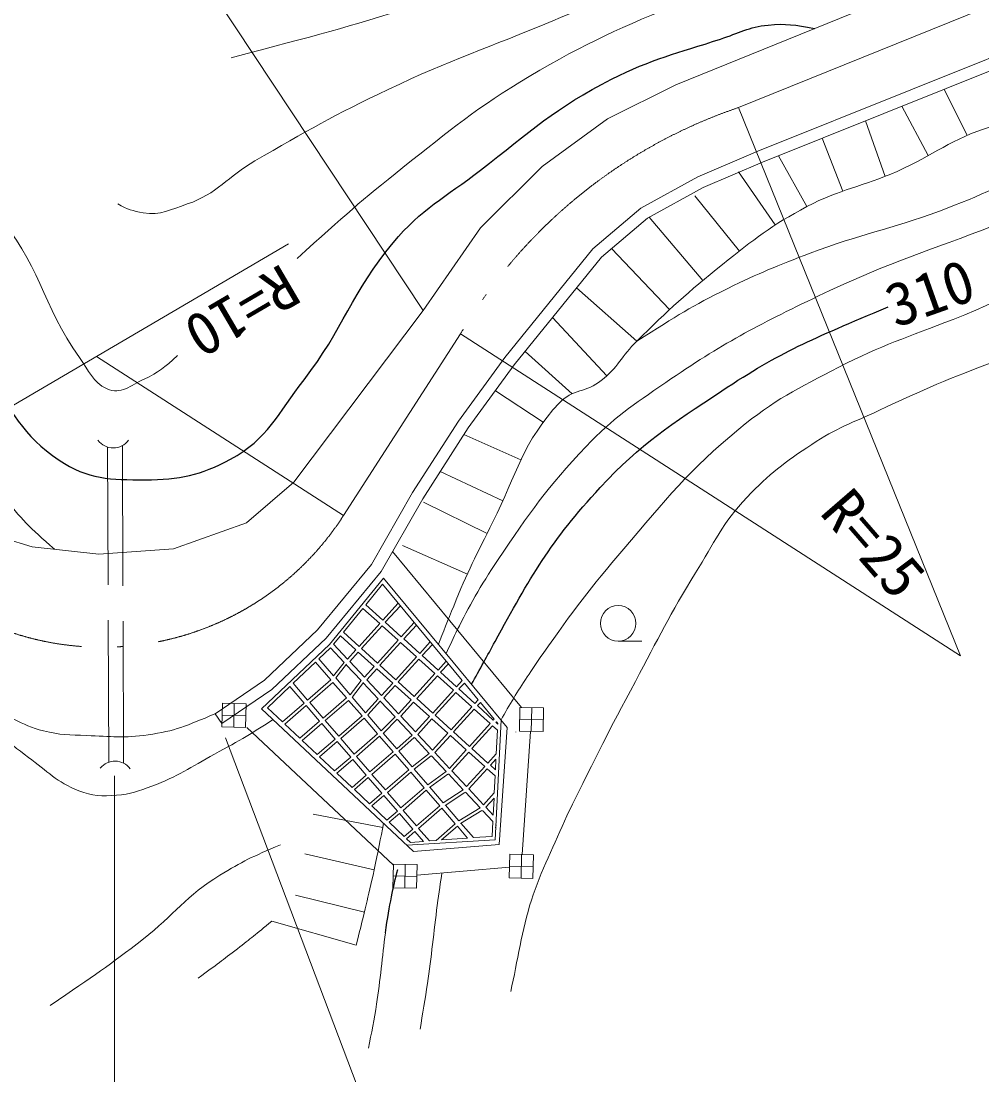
# Model space of a CAD drawing. Units: millimetres, scale not verified. Extents: x 40000 to 680000, y 20000 to 380000.
# Drawn here: x 238788 to 279401, y 249760 to 294324 of the extents above; entities that cross this region are included whole.
import ezdxf
from ezdxf.enums import TextEntityAlignment as Align

# ---------------------------------------------------------------- set-up
doc = ezdxf.new("R2010")
doc.units = ezdxf.units.MM
doc.header["$LTSCALE"] = 1000
doc.linetypes.add('DASHED', pattern=[7.5, 6, -1.5])
doc.linetypes.add('LONG_DASHED_DOTTED', pattern=[15.25, 12, -1.5, 0.25, -1.5])
for name, color, linetype, lineweight in [('M-BGD', 7, 'Continuous', 13), ('M-BMK', 2, 'LONG_DASHED_DOTTED', 13), ('M-BMK-ROW', 30, 'Continuous', 13), ('M-STR-HTXT', 7, 'Continuous', 13)]:
    doc.layers.add(name, color=color, linetype=linetype, lineweight=lineweight)
doc.styles.add('ＭＳ ゴシック', font='')
doc.styles.get('ＭＳ ゴシック').set_extended_font_data('MS Gothic')

msp = doc.modelspace()

# ---------------------------------------------------------------- linework, layer by layer
at = {"layer": 'M-BGD'}
for p, q in [((278771, 289488), (277805, 291438)), ((277135, 288637), (276018, 290721)), ((275305, 287757), (274476, 290102)), ((273519, 287134), (272655, 289371)), ((272004, 286479), (270807, 288629)), ((270667, 285703), (269113, 287949)), ((269151, 284601), (267271, 286939)), ((267606, 283353), (265334, 286029)), ((266195, 282121), (263745, 284705)), ((264809, 280783), (262268, 283045)), ((263548, 279323), (261252, 281787)), ((262075, 278558), (260094, 280354)), ((260861, 277367), (258835, 278695)), ((259916, 275768), (257503, 276841)), ((259146, 274035), (256500, 275273)), ((258482, 272652), (255795, 273987)), ((257653, 270941), (254906, 272145)), ((251821, 267964), (254112, 270771)), ((254112, 270771), (257058, 267210)), ((253364, 269644), (254070, 270508)), ((254070, 270508), (257435, 266441)), ((254081, 268995), (253364, 269644)), ((254729, 269711), (254081, 268995)), ((252415, 268480), (253238, 269488)), ((253946, 268847), (253238, 269488)), ((254820, 269602), (254184, 268901)), ((253946, 268847), (253073, 267883)), ((254050, 268753), (253177, 267789)), ((254724, 268142), (254050, 268753)), ((254859, 268290), (254184, 268901)), ((255406, 268894), (254859, 268290)), ((255496, 268785), (254962, 268196)), ((251999, 267970), (252288, 268325)), ((252939, 267735), (252288, 268325)), ((253073, 267883), (252415, 268480)), ((248953, 265243), (251821, 267964)), ((251999, 267970), (252584, 267344)), ((254724, 268142), (253852, 267178)), ((254828, 268048), (253955, 267084)), ((255503, 267437), (254828, 268048)), ((255637, 267585), (254962, 268196)), ((256082, 268076), (255637, 267585)), ((256172, 267967), (255741, 267491)), ((264027, 268106), (265027, 268106)), ((251375, 267356), (251865, 267821)), ((251865, 267821), (252439, 267206)), ((252939, 267735), (252584, 267343)), ((253043, 267641), (252680, 267241)), ((253717, 267030), (253043, 267641)), ((253852, 267178), (253177, 267789)), ((255503, 267437), (254630, 266473)), ((256415, 266880), (255741, 267491)), ((250286, 266322), (251230, 267218)), ((251230, 267218), (251884, 266461)), ((251375, 267356), (251994, 266641)), ((252439, 267206), (251994, 266641)), ((252545, 267123), (252095, 266552)), ((252535, 267104), (253158, 266437)), ((252680, 267241), (253303, 266574)), ((253717, 267030), (253304, 266573)), ((254630, 266473), (253955, 267084)), ((255606, 267343), (254734, 266379)), ((256281, 266732), (255606, 267343)), ((256758, 267259), (256415, 266880)), ((256848, 267150), (256519, 266786)), ((257058, 267210), (259336, 264457)), ((252693, 265831), (252095, 266552)), ((253821, 266936), (253400, 266471)), ((254495, 266325), (253821, 266936)), ((256281, 266732), (255408, 265768)), ((256384, 266638), (255512, 265674)), ((257059, 266027), (256384, 266638)), ((257193, 266175), (256519, 266786)), ((249197, 265289), (250141, 266185)), ((250141, 266185), (250750, 265480)), ((250286, 266322), (250901, 265611)), ((250901, 265611), (251884, 266461)), ((250989, 265509), (251972, 266360)), ((251972, 266360), (252542, 265701)), ((252693, 265831), (253158, 266437)), ((252799, 265750), (253264, 266355)), ((253254, 266334), (253877, 265667)), ((253400, 266471), (254023, 265803)), ((254495, 266325), (254023, 265803)), ((254599, 266231), (254119, 265701)), ((255274, 265620), (254599, 266231)), ((255408, 265768), (254734, 266379)), ((257435, 266441), (257193, 266175)), ((257525, 266332), (257297, 266081)), ((257971, 265470), (257297, 266081)), ((257525, 266332), (258111, 265624)), ((252542, 265701), (251558, 264850)), ((252781, 265730), (253350, 265071)), ((253877, 265667), (253350, 265071)), ((254119, 265701), (254742, 265033)), ((255274, 265620), (254742, 265033)), ((256186, 265063), (255512, 265674)), ((257059, 266027), (256186, 265063)), ((257163, 265933), (256290, 264969)), ((257837, 265322), (257163, 265933)), ((258111, 265624), (257971, 265470)), ((255375, 259201), (248953, 265243)), ((249834, 264689), (249197, 265289)), ((250750, 265480), (249834, 264689)), ((250837, 265379), (249932, 264597)), ((250837, 265379), (251407, 264720)), ((250989, 265509), (251558, 264850)), ((252629, 265599), (251646, 264749)), ((252629, 265599), (253199, 264940)), ((253978, 265578), (253451, 264982)), ((253973, 265564), (254596, 264898)), ((255377, 265526), (254838, 264931)), ((256052, 264915), (255377, 265526)), ((257837, 265322), (256964, 264358)), ((257941, 265228), (257068, 264264)), ((258615, 264617), (257941, 265228)), ((258201, 265515), (258075, 265376)), ((258749, 264765), (258075, 265376)), ((258201, 265515), (258787, 264806)), ((246993, 265032), (247275, 264619)), ((251407, 264720), (250570, 263996)), ((251646, 264749), (252215, 264090)), ((253199, 264940), (252215, 264090)), ((253287, 264839), (252303, 263989)), ((253287, 264839), (253856, 264180)), ((253438, 264970), (254007, 264311)), ((254007, 264311), (254596, 264898)), ((254102, 264216), (254691, 264803)), ((254692, 264795), (255315, 264128)), ((254838, 264931), (255462, 264264)), ((256052, 264915), (255462, 264264)), ((256156, 264821), (255557, 264161)), ((256830, 264210), (256156, 264821)), ((256964, 264358), (256290, 264969)), ((258787, 264806), (258749, 264765)), ((258825, 259700), (259079, 264768)), ((250570, 263996), (249932, 264597)), ((251494, 264618), (250668, 263904)), ((251494, 264618), (252064, 263959)), ((258615, 264617), (257742, 263653)), ((258719, 264523), (257846, 263559)), ((258923, 264338), (258719, 264523)), ((258877, 264697), (258853, 264671)), ((258936, 264596), (258853, 264671)), ((258873, 263337), (258923, 264338)), ((258877, 264697), (258937, 264625)), ((258936, 264596), (258937, 264625)), ((259336, 264457), (258993, 259507)), ((251306, 263304), (250668, 263904)), ((252064, 263959), (251306, 263304)), ((252152, 263858), (251404, 263212)), ((252152, 263858), (252721, 263199)), ((252303, 263989), (252873, 263330)), ((253856, 264180), (252873, 263330)), ((253944, 264079), (252960, 263228)), ((253944, 264079), (254513, 263420)), ((254095, 264209), (254665, 263550)), ((254665, 263550), (255315, 264128)), ((254754, 263450), (255404, 264028)), ((255411, 264025), (256034, 263358)), ((255557, 264161), (256181, 263494)), ((256830, 264210), (256181, 263494)), ((256934, 264116), (256277, 263391)), ((257608, 263505), (256934, 264116)), ((257742, 263653), (257068, 264264)), ((259707, 264266), (259705, 264255)), ((254513, 263420), (253530, 262570)), ((254752, 263449), (255322, 262790)), ((256277, 263391), (256900, 262724)), ((257608, 263505), (256900, 262724)), ((257712, 263411), (256996, 262621)), ((258386, 262800), (257712, 263411)), ((258520, 262948), (257846, 263559)), ((252042, 262612), (251404, 263212)), ((252721, 263199), (252042, 262612)), ((252809, 263098), (252140, 262519)), ((252809, 263098), (253378, 262439)), ((252960, 263228), (253530, 262570)), ((254601, 263318), (253617, 262468)), ((254601, 263318), (255171, 262659)), ((255322, 262790), (256034, 263358)), ((255405, 262685), (256117, 263254)), ((256130, 263256), (256753, 262589)), ((258520, 262948), (258873, 263337)), ((258624, 262854), (258862, 263117)), ((258839, 262660), (258862, 263117)), ((252778, 261919), (252140, 262519)), ((255171, 262659), (254187, 261809)), ((255258, 262558), (254275, 261708)), ((255258, 262558), (255828, 261899)), ((255409, 262689), (255979, 262030)), ((255979, 262030), (256753, 262589)), ((256996, 262621), (257619, 261954)), ((258386, 262800), (257619, 261954)), ((258490, 262706), (257715, 261851)), ((258826, 262402), (258490, 262706)), ((258839, 262660), (258624, 262854)), ((253378, 262439), (252778, 261919)), ((253466, 262337), (252876, 261827)), ((253466, 262337), (254036, 261678)), ((253617, 262468), (254187, 261809)), ((256058, 261921), (256831, 262480)), ((256849, 262486), (257472, 261819)), ((258790, 261682), (258826, 262402)), ((253514, 261227), (252876, 261827)), ((254036, 261678), (253514, 261227)), ((254275, 261708), (254844, 261049)), ((255828, 261899), (254844, 261049)), ((255915, 261798), (254932, 260947)), ((255915, 261798), (256485, 261139)), ((256067, 261928), (256636, 261269)), ((256636, 261269), (257472, 261819)), ((256710, 261158), (257545, 261707)), ((257567, 261717), (258190, 261050)), ((257715, 261851), (258339, 261184)), ((258790, 261682), (258339, 261184)), ((254123, 261577), (253612, 261135)), ((254123, 261577), (254693, 260918)), ((256724, 261168), (257293, 260509)), ((258779, 261461), (258435, 261081)), ((258743, 260751), (258779, 261461)), ((254077, 260224), (251131, 260789)), ((254249, 260535), (253612, 261135)), ((254693, 260918), (254249, 260535)), ((254781, 260817), (254348, 260442)), ((254781, 260817), (255350, 260158)), ((254932, 260947), (255501, 260289)), ((256485, 261139), (255501, 260289)), ((256573, 261037), (255589, 260187)), ((256573, 261037), (257142, 260378)), ((257293, 260509), (258190, 261050)), ((257363, 260394), (258260, 260935)), ((258286, 260947), (258729, 260473)), ((258435, 261081), (258743, 260751)), ((254985, 259842), (254348, 260442)), ((257142, 260378), (256331, 259677)), ((257230, 260277), (256555, 259694)), ((257230, 260277), (257661, 259778)), ((257381, 260408), (257912, 259793)), ((258698, 259841), (258729, 260473)), ((258863, 260329), (258838, 260213)), ((255350, 260158), (254985, 259842)), ((255438, 260056), (255083, 259750)), ((255438, 260056), (255801, 259637)), ((255589, 260187), (256049, 259655)), ((257912, 259793), (258698, 259841)), ((255249, 259595), (255083, 259750)), ((255087, 259472), (258825, 259700)), ((255801, 259637), (255249, 259595)), ((258993, 259507), (255375, 259201)), ((256331, 259677), (256049, 259655)), ((257661, 259778), (256555, 259694)), ((253714, 258434), (250789, 259102)), ((253299, 256644), (250387, 257362)), ((252955, 255243), (249383, 256258))]:
    msp.add_line(p, q, dxfattribs=at)
at = {"layer": 'M-BGD', "linetype": 'DASHED'}
for p, q in [((242494, 262989), (242444, 276310)), ((243120, 262943), (243069, 276375))]:
    msp.add_line(p, q, dxfattribs=at)
at = {"layer": 'M-BGD'}
for points in [[(236850, 272831), (239261, 272095), (242077, 271782), (245224, 272003), (248316, 273107), (250322, 274819), (255789, 282088), (258213, 285581), (260808, 288176), (263569, 290191), (266468, 291627), (281339, 297673), (283566, 298354), (285867, 298593), (288094, 298409), (290431, 297636), (293284, 295961), (302459, 290200), (304391, 289446), (306416, 289078)], [(246993, 265032), (249079, 266455), (251312, 268578), (253594, 271339), (255337, 274382), (257271, 277406), (259240, 280093), (262958, 284694), (264982, 286406), (267393, 287731), (269933, 288817), (282863, 294007), (285163, 294541), (287298, 294412), (289176, 293805), (290722, 293013), (297670, 288265), (300154, 286167), (303191, 282633), (304921, 280875), (306228, 279642)], [(247275, 264619), (249394, 266065), (251678, 268236), (254007, 271053), (255765, 274122), (257683, 277123), (259636, 279788), (263317, 284343), (265267, 285992), (267613, 287281), (270125, 288355), (283013, 293529), (285206, 294038), (287205, 293917), (288984, 293342), (290466, 292583), (297366, 287867), (299801, 285811), (302823, 282294), (304571, 280518), (305945, 279222)]]:
    msp.add_lwpolyline(points, dxfattribs=at)
msp.add_circle((264027, 268856), 750, dxfattribs=at)
for centre, radius, start, end in [((242680, 277078), 804, 216.821, 323.9042), ((242754, 262238), 794, 36.0167, 141.0076)]:
    msp.add_arc(centre, radius, start, end, dxfattribs=at)
for points, knots in [([(247668, 292771), (251414, 293759), (252442, 294019), (255453, 294980), (258052, 295809), (259509, 296282), (262051, 297271), (264546, 298241), (265914, 298859), (268346, 299977), (271370, 301366), (273057, 302162), (276021, 303676), (277838, 304604), (278786, 305261), (280631, 306133), (282959, 307234), (284277, 307880), (286760, 308562), (289174, 309226), (290166, 309329), (293082, 309612)], [0, 0, 0, 0, 1, 1, 1, 2, 2, 2, 3, 3, 3, 4, 4, 4, 5, 5, 5, 6, 6, 6, 7, 7, 7, 7]), ([(206747, 304896), (204498, 304375), (203696, 304267), (201912, 303420), (200839, 302911), (200135, 302735), (199262, 301929), (198736, 301444), (198401, 301015), (198423, 300299), (198441, 299713), (198590, 299303), (199044, 298933), (200814, 297489), (202506, 298083), (204717, 297510), (207211, 296863), (208668, 296692), (211095, 295827), (213817, 294857), (215261, 294098), (217866, 292845), (220780, 291444), (222398, 290618), (225195, 288994), (227443, 287689), (228788, 287064), (230827, 285453), (232129, 284425), (232903, 283845), (233892, 282513), (234922, 281124), (234979, 280042), (235755, 278496), (236603, 276809), (236855, 275707), (238033, 274231), (238791, 273280), (239140, 272908), (240195, 271991)], [0, 0, 0, 0, 1, 1, 1, 2, 2, 2, 3, 3, 3, 4, 4, 4, 5, 5, 5, 6, 6, 6, 7, 7, 7, 8, 8, 8, 9, 9, 9, 10, 10, 10, 11, 11, 11, 12, 12, 12, 13, 13, 13, 13]), ([(250455, 284279), (252526, 286165), (253123, 286695), (254927, 288130), (256941, 289731), (258059, 290665), (260269, 291981), (262704, 293431), (264177, 294067), (266799, 295142), (269206, 296130), (270693, 296297), (273148, 297158), (276709, 298407), (278673, 299194), (282204, 300526), (283705, 301092), (284520, 301479), (286041, 301989), (287571, 302502), (288436, 302871), (290044, 303011), (291260, 303116), (291988, 303171), (293164, 302845), (294070, 302594), (294577, 302349), (295317, 301768), (296120, 301138), (296304, 300518), (296937, 299716), (296937, 299716), (296937, 299716), (296937, 299716)], [0, 0, 0, 0, 1, 1, 1, 2, 2, 2, 3, 3, 3, 4, 4, 4, 5, 5, 5, 6, 6, 6, 7, 7, 7, 8, 8, 8, 9, 9, 9, 10, 10, 10, 11, 11, 11, 11]), ([(225153, 300388), (223070, 300205), (222530, 300163), (220853, 299981), (219717, 299857), (219070, 299854), (217947, 299642), (217364, 299532), (216818, 299687), (216498, 299187), (216306, 298887), (216338, 298569), (216539, 298276), (217137, 297407), (218086, 297715), (219065, 297323), (221127, 296500), (222329, 296141), (224325, 295170), (227861, 293449), (229850, 292451), (233104, 290242), (235085, 288897), (236064, 287933), (237700, 286184), (239582, 284172), (239648, 282329), (241262, 280096), (241665, 279539), (241797, 279059), (242421, 278771), (242998, 278505), (243416, 278922), (243995, 279185), (244608, 279464), (244837, 279676), (245403, 280179)], [0, 0, 0, 0, 1, 1, 1, 2, 2, 2, 3, 3, 3, 4, 4, 4, 5, 5, 5, 6, 6, 6, 7, 7, 7, 8, 8, 8, 9, 9, 9, 10, 10, 10, 11, 11, 11, 12, 12, 12, 12]), ([(242875, 286590), (243295, 286363), (243512, 286290), (243951, 286218), (244684, 286097), (245112, 286353), (245815, 286590), (247069, 287015), (247525, 287752), (248672, 288413), (250836, 289658), (252047, 290369), (254304, 291436), (256965, 292694), (258544, 293200), (261261, 294334), (263041, 295077), (264050, 295465), (265816, 296239), (269096, 297676), (270147, 298261), (274057, 300256)], [0, 0, 0, 0, 1, 1, 1, 2, 2, 2, 3, 3, 3, 4, 4, 4, 5, 5, 5, 6, 6, 6, 7, 7, 7, 7]), ([(304028, 279632), (302255, 280722), (301768, 280996), (300373, 281950), (299864, 282297), (299604, 282529), (299080, 282852), (298501, 283208), (298131, 283330), (297557, 283694), (296640, 284274), (296139, 284624), (295293, 285304), (294434, 285995), (294080, 286548), (293151, 287141), (291369, 288280), (290282, 288791), (288330, 289604), (287452, 289970), (286945, 290145), (286028, 290399), (285266, 290610), (284828, 290861), (284041, 290785), (283039, 290689), (282564, 290239), (281584, 290012), (280887, 289851), (280446, 290051), (279761, 289847), (278125, 289360), (277375, 288660), (275814, 287970), (274352, 287323), (273417, 287224), (272004, 286479), (270512, 285692), (269758, 285092), (268442, 284035), (266957, 282843), (266158, 282128), (264809, 280783), (264190, 280167), (263997, 279664), (263312, 279121), (262699, 278636), (262080, 278753), (261545, 278183), (260003, 276540), (259731, 275167), (258729, 273149), (258047, 271775), (257648, 271010), (257073, 269588), (256829, 268986), (256620, 268464), (256427, 267973)], [0, 0, 0, 0, 1, 1, 1, 2, 2, 2, 3, 3, 3, 4, 4, 4, 5, 5, 5, 6, 6, 6, 7, 7, 7, 8, 8, 8, 9, 9, 9, 10, 10, 10, 11, 11, 11, 12, 12, 12, 13, 13, 13, 14, 14, 14, 15, 15, 15, 16, 16, 16, 17, 17, 17, 18, 18, 18, 19, 19, 19, 19]), ([(264809, 280783), (266576, 281903), (267099, 282252), (268660, 283020), (269987, 283672), (270758, 283984), (272139, 284510), (274237, 285311), (275499, 285511), (277605, 286291), (279413, 286961), (280371, 287475), (282160, 288196), (283238, 288631), (283808, 288986), (284935, 289273), (286226, 289602), (286797, 289587), (288330, 289604)], [0, 0, 0, 0, 1, 1, 1, 2, 2, 2, 3, 3, 3, 4, 4, 4, 5, 5, 5, 6, 6, 6, 6]), ([(257227, 268575), (257704, 269544), (258193, 270416), (258950, 271549), (260266, 273516), (261041, 274615), (262668, 276334), (263828, 277560), (264647, 278081), (266036, 279040), (268423, 280687), (269882, 281445), (272496, 282702), (275136, 283971), (276715, 284461), (279453, 285500), (281152, 286144), (282051, 286712), (283834, 287064), (285547, 287402), (286552, 287672), (288287, 287469), (289815, 287290), (290685, 286879), (291932, 285978), (294087, 284421), (295055, 283104), (296294, 280751), (297592, 278286), (297734, 276894), (298097, 273849)], [0, 0, 0, 0, 1, 1, 1, 2, 2, 2, 3, 3, 3, 4, 4, 4, 5, 5, 5, 6, 6, 6, 7, 7, 7, 8, 8, 8, 9, 9, 9, 10, 10, 10, 10]), ([(259610, 265694), (259966, 266278), (260358, 266870), (260856, 267583), (262106, 269373), (262850, 270350), (264267, 272012), (266045, 274097), (267015, 275324), (269126, 277070), (270620, 278306), (271623, 278796), (273347, 279684), (275169, 280622), (276278, 280964), (278187, 281711), (280872, 282763), (282277, 283804), (285130, 284224), (287372, 284554), (288903, 284456), (290859, 283313), (293624, 281696), (293707, 278801), (294089, 275776)], [0, 0, 0, 0, 1, 1, 1, 2, 2, 2, 3, 3, 3, 4, 4, 4, 5, 5, 5, 6, 6, 6, 7, 7, 7, 8, 8, 8, 8]), ([(261855, 260716), (263222, 263474), (263577, 264205), (264754, 266403), (265720, 268207), (266213, 269248), (267294, 270986), (268093, 272271), (268433, 273091), (269475, 274188), (270424, 275189), (271061, 275659), (272208, 276425), (273242, 277116), (273924, 277334), (275051, 277860), (276952, 278747), (278029, 279230), (280002, 279940), (281575, 280506), (282445, 280966), (284107, 281155), (285322, 281293), (286104, 281492), (287235, 281026), (288397, 280547), (288844, 279880), (289573, 278817)], [0, 0, 0, 0, 1, 1, 1, 2, 2, 2, 3, 3, 3, 4, 4, 4, 5, 5, 5, 6, 6, 6, 7, 7, 7, 8, 8, 8, 9, 9, 9, 9]), ([(235220, 266756), (236210, 266101), (236502, 265910), (237365, 265439), (238266, 264947), (238745, 264567), (239739, 264307), (240431, 264126), (240846, 264145), (241561, 264114), (242574, 264069), (243152, 263999), (244156, 264142), (245306, 264304), (245767, 264518), (246993, 265032)], [0, 0, 0, 0, 1, 1, 1, 2, 2, 2, 3, 3, 3, 4, 4, 4, 5, 5, 5, 5]), ([(234900, 266372), (235771, 265794), (236008, 265627), (236698, 265120), (237668, 264407), (238128, 263899), (239100, 263187), (239903, 262598), (240297, 262140), (241225, 261779), (241813, 261551), (242198, 261539), (242827, 261586), (243426, 261631), (243752, 261766), (244317, 261972), (245409, 262371), (245946, 262770), (246968, 263325), (248035, 263905), (248628, 264263), (249441, 264784)], [0, 0, 0, 0, 1, 1, 1, 2, 2, 2, 3, 3, 3, 4, 4, 4, 5, 5, 5, 6, 6, 6, 7, 7, 7, 7]), ([(261855, 260716), (261356, 259526), (260750, 258376), (260357, 257147), (259955, 255890), (259776, 254573), (259485, 253285)], [0, 0, 0, 0, 1, 1, 1, 2, 2, 2, 2]), ([(254112, 260390), (253978, 259751), (253887, 259211), (253714, 258434), (253436, 257184), (253335, 256783), (252955, 255243)], [0, 0, 0, 0, 1, 1, 1, 2, 2, 2, 2]), ([(240024, 252696), (241930, 253994), (242468, 254350), (243958, 255512), (245254, 256522), (245785, 257351), (247189, 258204), (248147, 258786), (248549, 258991), (249756, 259488)], [0, 0, 0, 0, 1, 1, 1, 2, 2, 2, 3, 3, 3, 3]), ([(256380, 256931), (256242, 255830), (256123, 254726), (255966, 253628), (255873, 252982), (255758, 252340), (255654, 251697)], [0, 0, 0, 0, 1, 1, 1, 2, 2, 2, 2]), ([(246277, 253856), (247083, 254448), (247295, 254602), (247934, 255098), (248506, 255543), (248689, 255691), (249383, 256258)], [0, 0, 0, 0, 1, 1, 1, 2, 2, 2, 2]), ([(254185, 255771), (254062, 254766), (253969, 253757), (253816, 252756), (253721, 252130), (253588, 251510), (253474, 250887)], [0, 0, 0, 0, 1, 1, 1, 2, 2, 2, 2])]:
    msp.add_open_spline(points, degree=3, knots=knots, dxfattribs=at)
at = {"layer": 'M-BGD', "lineweight": 25}
for points, knots in [([(228178, 290085), (230525, 288593), (231414, 287940), (233106, 286150), (235238, 283897), (235462, 281907), (237289, 279400), (238390, 277889), (238840, 276796), (240394, 275756), (241608, 274944), (242579, 274922), (244039, 274928), (245486, 274934), (246368, 275108), (247641, 275798), (249211, 276648), (249655, 277739), (250747, 279152), (252399, 281289), (252789, 282873), (254516, 284950), (255713, 286389), (256721, 286868), (258201, 288014), (260287, 289630), (261396, 290675), (263750, 291865), (265459, 292728), (266528, 292969), (268347, 293563), (269129, 293818), (269548, 294079), (270367, 294157), (271131, 294229), (271480, 294171), (272328, 294009)], [0, 0, 0, 0, 1, 1, 1, 2, 2, 2, 3, 3, 3, 4, 4, 4, 5, 5, 5, 6, 6, 6, 7, 7, 7, 8, 8, 8, 9, 9, 9, 10, 10, 10, 11, 11, 11, 12, 12, 12, 12]), ([(258348, 267219), (258501, 267497), (258660, 267784), (258824, 268084), (260300, 270788), (261175, 272339), (263268, 274599), (265010, 276480), (266267, 277269), (268403, 278685), (270971, 280389), (272117, 280827), (275443, 282247)], [0, 0, 0, 0, 1, 1, 1, 2, 2, 2, 3, 3, 3, 4, 4, 4, 4])]:
    msp.add_open_spline(points, degree=3, knots=knots, dxfattribs=at)
at = {"layer": 'M-BGD'}
for points in [[(256753, 267579), (256916, 267930), (257071, 268258), (257227, 268575)], [(259074, 264773), (259249, 265089), (259425, 265390), (259610, 265694)], [(256380, 256931), (256459, 257483), (256518, 257917), (256576, 258299)], [(256576, 258299), (256576, 258299), (256576, 258299), (256576, 258299)]]:
    msp.add_open_spline(points, degree=3, dxfattribs=at)
at = {"layer": 'M-BGD', "lineweight": 25}
for points in [[(257829, 266278), (257996, 266581), (258168, 266893), (258348, 267219)], [(254185, 255771), (254373, 257003), (254513, 257683), (254711, 258453)], [(254711, 258453), (254711, 258453), (254711, 258453), (254711, 258453)]]:
    msp.add_open_spline(points, degree=3, dxfattribs=at)
at = {"layer": 'M-BMK'}
for p, q in [((269115, 290669), (282008, 295886)), ((252420, 273421), (257361, 281096))]:
    msp.add_line(p, q, dxfattribs=at)
for centre, radius, start, end in [((276101, 270089), 21733, 108.7494, 149.5724), ((242224, 279955), 12110, 209.0593, 327.3454)]:
    msp.add_arc(centre, radius, start, end, dxfattribs=at)
at = {"layer": 'M-BMK-ROW'}
for p, q in [((254485, 271888), (259939, 265296)), ((247797, 265468), (247775, 264468)), ((260372, 265287), (260350, 264287)), ((247287, 264979), (248286, 264957)), ((259861, 264798), (260861, 264776)), ((254525, 258628), (248331, 264456)), ((260326, 264287), (259966, 259082)), ((259942, 259083), (259920, 258083)), ((255026, 258667), (255004, 257667)), ((259430, 258541), (255516, 258209)), ((259431, 258594), (260431, 258572)), ((254515, 258178), (255515, 258156))]:
    msp.add_line(p, q, dxfattribs=at)
for points in [[(247276, 264479), (248275, 264457), (248297, 265457), (247298, 265479)], [(259850, 264298), (260850, 264276), (260872, 265276), (259872, 265298)], [(259420, 258094), (260420, 258072), (260442, 259072), (259442, 259094)], [(254504, 257678), (255504, 257656), (255526, 258656), (254526, 258678)]]:
    msp.add_lwpolyline(points, close=True, dxfattribs=at)
at = {"layer": 'M-STR-HTXT'}
for p, q in [((255789, 282088), (240665, 304904)), ((269115, 290669), (278497, 267487)), ((231638, 274073), (250090, 284900)), ((257361, 281096), (278497, 267487)), ((252420, 273421), (241981, 280142)), ((247431, 264015), (256458, 240163))]:
    msp.add_line(p, q, dxfattribs=at)
msp.add_lwpolyline([(242741, 262411), (242741, 233050), (265221, 233050)], dxfattribs=at)

# ---------------------------------------------------------------- texts
at = {"layer": 'M-BGD', "style": 'ＭＳ ゴシック'}
msp.add_text('310', height=1833, rotation=19.537, dxfattribs=at).set_placement((277201, 282832), align=Align.MIDDLE_CENTER)
at = {"layer": 'M-STR-HTXT', "style": 'ＭＳ ゴシック'}
for s, rotation, p in [('R=10', 210.403, (247387, 283314)), ('R=25', 310.925, (273713, 271274))]:
    msp.add_text(s, height=1833, rotation=rotation, dxfattribs=at).set_placement(p, align=Align.BOTTOM_CENTER)

doc.saveas('drawing.dxf')
